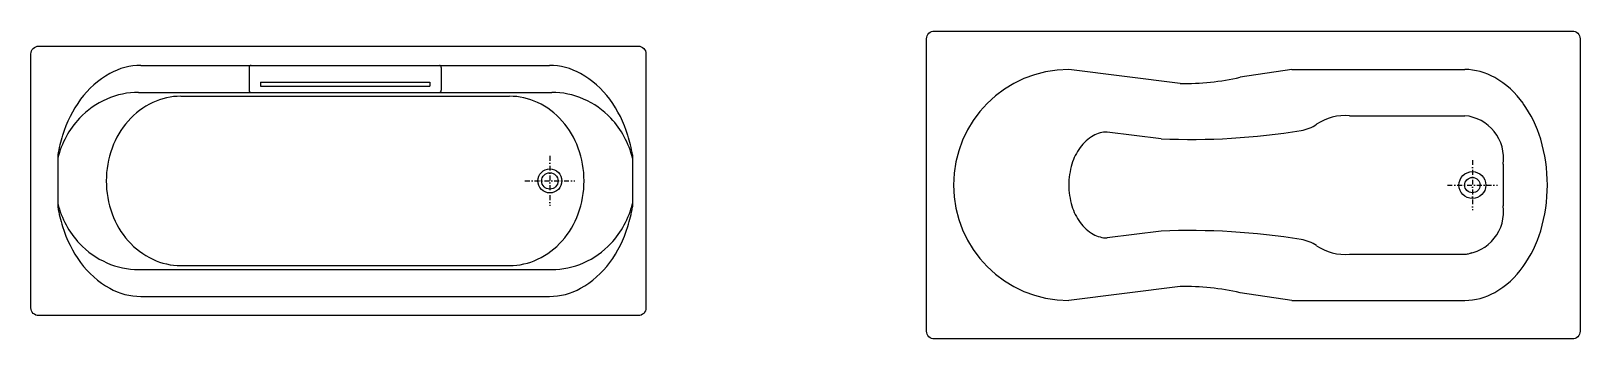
# Model space of a CAD drawing. Header units: millimetres. Extents: x 1333 to 16253, y 1167 to 12480.
# Drawn here: x 9918 to 13948, y 7378 to 8178 of the extents above; entities that cross this region are included whole.
import ezdxf

# ---------------------------------------------------------------- set-up
doc = ezdxf.new("R2010")
doc.units = ezdxf.units.MM
doc.linetypes.add('DASHDOT', pattern=[25.4, 12.7, -6.35, 0, -6.35])

# ---------------------------------------------------------------- blocks, each defined once
blk = doc.blocks.new('19')
at = {"color": 0}
for p, q in [((2062.2, -5702.3), (3125.2, -5702.3)), ((2373.7, -5745.9), (2813.7, -5745.9)), ((2373.7, -5755.9), (2813.7, -5755.9)), ((2056.2, -5772.3), (3131.2, -5772.3)), ((2166.2, -5782.3), (3021.2, -5782.3)), ((1846.2, -5934.6), (1846.2, -6070.1)), ((3341.2, -5934.6), (3341.2, -6070.1)), ((3341.2, -6002.3), (3341.2, -6070.1)), ((2056.2, -6232.3), (3131.2, -6232.3)), ((2166.2, -6222.3), (3021.2, -6222.3)), ((2062.2, -6302.3), (3125.2, -6302.3))]:
    blk.add_line(p, q, dxfattribs=at)
at = {"color": 0, "linetype": 'DASHDOT'}
for p, q in [((3126.2, -5937.3), (3126.2, -6067.3)), ((3061.2, -6002.3), (3191.2, -6002.3))]:
    blk.add_line(p, q, dxfattribs=at)
at = {"color": 0}
blk.add_lwpolyline([(1776.2, -6332.3), (1776.2, -5672.3, -0.414214), (1796.2, -5652.3), (3356.2, -5652.3, -0.414214), (3376.2, -5672.3), (3376.2, -6332.3, -0.414214), (3356.2, -6352.3), (1796.2, -6352.3, -0.414214)], format="xyb", close=True, dxfattribs=at)
at = {"color": 7}
for points in [[(2343.7, -5708), (2343.7, -5767.3)], [(2843.7, -5708), (2843.7, -5766.6)]]:
    blk.add_lwpolyline(points, dxfattribs=at)
for points in [[(2373.7, -5745.9), (2373.7, -5755.9)], [(2813.7, -5745.9), (2813.7, -5755.9)]]:
    blk.add_lwpolyline(points)
at = {"color": 0}
for radius in [31.3, 21.3]:
    blk.add_circle((3126.2, -6002.3), radius, dxfattribs=at)
for centre, radius, start, end in [((2062.2, -5868.3), 166, 90, 119.2696), ((3125.2, -5868.3), 166, 60.7304, 90), ((2098.4, -5932.8), 239.9, 119.2696, 143.5342), ((3089.1, -5932.8), 239.9, 36.4658, 60.7304), ((2155.3, -5974.9), 310.7, 143.5342, 162.9796), ((2061.4, -5989.9), 218.6, 113.665, 136.6145), ((2056.2, -5978.1), 205.8, 90, 113.665), ((2177.2, -5977.4), 197.5, 115.1607, 138.5936), ((2166.2, -5954.1), 171.7, 90, 115.1607), ((3021.2, -5954.1), 171.7, 64.8393, 90), ((3010.3, -5977.4), 197.5, 41.4064, 64.8393), ((3131.2, -5978.1), 205.8, 66.335, 90), ((3126.1, -5989.9), 218.6, 43.3855, 66.335), ((3032.2, -5974.9), 310.7, 17.0204, 36.4658), ((2069.4, -5997.4), 229.6, 136.6145, 166.3718), ((3118.1, -5997.4), 229.6, 13.6282, 43.3855), ((2245.1, -6002.3), 404.6, 162.9796, 170.3612), ((2194.4, -5992.5), 220.4, 138.5936, 159.9347), ((2993.1, -5992.5), 220.4, 20.0653, 41.4064), ((2942.4, -6002.3), 404.6, 9.6388, 17.0204), ((2221.2, -6002.3), 249, 159.9347, 180), ((2966.3, -6002.3), 249, 0, 20.0653), ((2221.2, -6002.3), 249, 180, 200.0653), ((2966.3, -6002.3), 249, 339.9347, 0), ((2069.4, -6007.2), 229.6, 193.6282, 223.3855), ((2245.1, -6002.3), 404.6, 189.6388, 197.0204), ((3118.1, -6007.2), 229.6, 316.6145, 346.3718), ((2942.4, -6002.3), 404.6, 342.9796, 350.3612), ((2155.3, -6029.8), 310.7, 197.0204, 216.4658), ((2194.4, -6012.2), 220.4, 200.0653, 221.4064), ((2993.1, -6012.2), 220.4, 318.5936, 339.9347), ((3032.2, -6029.8), 310.7, 323.5342, 342.9796), ((2061.4, -6014.8), 218.6, 223.3855, 246.335), ((2177.2, -6027.3), 197.5, 221.4064, 244.8393), ((3010.3, -6027.3), 197.5, 295.1607, 318.5936), ((3126.1, -6014.8), 218.6, 293.665, 316.6145), ((2166.2, -6050.6), 171.7, 244.8393, 270), ((3021.2, -6050.6), 171.7, 270, 295.1607), ((2098.4, -6071.9), 239.9, 216.4658, 240.7304), ((2056.2, -6026.6), 205.8, 246.335, 270), ((3131.2, -6026.6), 205.8, 270, 293.665), ((3089.1, -6071.9), 239.9, 299.2696, 323.5342), ((2062.2, -6136.4), 166, 240.7304, 270), ((3125.2, -6136.4), 166, 270, 299.2696)]:
    blk.add_arc(centre, radius, start, end, dxfattribs=at)
for centre, start, end in [((2349.1, -5707.7), 93.7337, 183.7337), ((2838.4, -5707.7), 356.2663, 86.2663), ((2349.1, -5767), 176.2663, 266.2663), ((2838.4, -5767), 273.7337, 3.7337)]:
    blk.add_arc(centre, 5.36, start, end)
blk = doc.blocks.new('20')
at = {"color": 0}
for p, q in [((4766.5, -5749), (4476.5, -5713)), ((5056.5, -5713), (4922.5, -5733)), ((5056.5, -5713), (5506.5, -5713)), ((5206.5, -5833), (5506.5, -5833)), ((4716.5, -5893), (4576.5, -5875.4)), ((5606.5, -5958.7), (5606.5, -6067.2)), ((4716.5, -6133), (4576.5, -6150.5)), ((5206.5, -6193), (5506.5, -6193)), ((4766.5, -6277), (4476.5, -6313)), ((5056.5, -6313), (4922.5, -6293)), ((5056.5, -6313), (5506.5, -6313))]:
    blk.add_line(p, q, dxfattribs=at)
at = {"color": 0, "linetype": 'DASHDOT'}
for p, q in [((5526.5, -5948.3), (5526.5, -6078.3)), ((5461.5, -6013.3), (5591.5, -6013.3))]:
    blk.add_line(p, q, dxfattribs=at)
at = {"color": 0}
blk.add_lwpolyline([(4126.5, -5613), (5786.5, -5613, -0.414214), (5806.5, -5633), (5806.5, -6393, -0.414214), (5786.5, -6413), (4126.5, -6413, -0.414214), (4106.5, -6393), (4106.5, -5633, -0.414214)], format="xyb", close=True, dxfattribs=at)
for radius in [35, 20]:
    blk.add_circle((5526.5, -6013.3), radius, dxfattribs=at)
for centre, radius, start, end in [((4476.5, -6013), 300, 90, 270), ((5506.5, -5869.4), 156.4, 59.9733, 90), ((4779.9, -5111.2), 637.9, 268.7957, 282.9164), ((5466.6, -5938.3), 236.1, 35.6279, 59.9733), ((5403.6, -5983.5), 313.5, 16.5337, 35.6279), ((5195.4, -5964.6), 132.1, 85.2167, 124.177), ((5496.5, -5943.5), 111, 352.159, 84.8392), ((4576.5, -5949.1), 73.7, 90, 119.6788), ((4793.4, -4109.5), 1785.1, 267.5288, 279.2759), ((5065, -5772.6), 100, 279.2759, 304.177), ((4621.6, -5999.8), 143.2, 143.9897, 163.2452), ((4594, -5979.8), 109, 119.6788, 143.9897), ((5304.3, -6013), 417.2, 0, 16.5337), ((4665.1, -6013), 188.7, 163.2452, 180), ((4665.1, -6013), 188.7, 180, 196.7548), ((5304.3, -6013), 417.2, 343.4663, 0), ((4621.6, -6026.1), 143.2, 196.7548, 216.0103), ((5496.5, -6082.4), 111, 275.1608, 7.841), ((4594, -6046.1), 109, 216.0103, 240.3212), ((4576.5, -6076.8), 73.7, 240.3212, 270), ((4793.4, -7916.4), 1785.1, 80.7241, 92.4712), ((5065, -6253.3), 100, 55.823, 80.7241), ((5403.6, -6042.5), 313.5, 324.3721, 343.4663), ((5195.4, -6061.3), 132.1, 235.823, 274.7833), ((5506.5, -6156.5), 36.4, 270, 300.0267), ((5466.6, -6087.6), 236.1, 300.0267, 324.3721), ((4779.9, -6914.7), 637.9, 77.0836, 91.2043), ((5506.5, -6156.5), 156.4, 270, 300.0267)]:
    blk.add_arc(centre, radius, start, end, dxfattribs=at)

msp = doc.modelspace()

# ---------------------------------------------------------------- block references
for name in ['20', '19']:
    msp.add_blockref(name, (8141.6, 13791.1))

doc.saveas('drawing.dxf')
